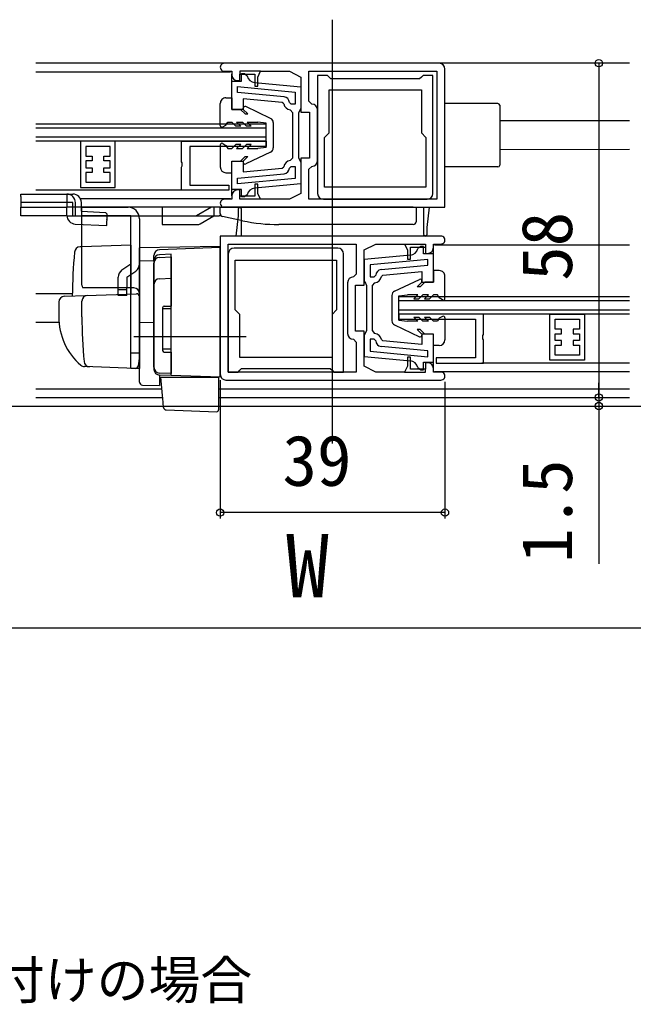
# Model space of a CAD drawing. Units: millimetres, scale not verified. Extents: x -525 to 525, y -782 to 777.
# Drawn here: x 166.9 to 273.4, y 1.7 to 172.4 of the extents above; entities that cross this region are included whole.
import ezdxf
from ezdxf.enums import TextEntityAlignment as Align

# ---------------------------------------------------------------- set-up
doc = ezdxf.new("R2010")
doc.units = ezdxf.units.MM
doc.header["$LTSCALE"] = 4
for name, color, linetype in [('0-1_USER1', 3, 'Continuous'), ('0-2_YKK_11', 7, 'Continuous'), ('0-3_YKK_12', 2, 'Continuous'), ('0-4_YKK_13', 4, 'Continuous'), ('0-6_YKK_D', 6, 'Continuous')]:
    doc.layers.add(name, color=color, linetype=linetype)
doc.styles.add('ＭＳ ゴシック', font='')
doc.styles.get('ＭＳ ゴシック').set_extended_font_data('MS Gothic')

msp = doc.modelspace()

# ---------------------------------------------------------------- linework, layer by layer
at = {"layer": '0-2_YKK_11'}
for p, q in [((239.681, 164.855), (202.381, 164.855)), ((218.581, 147.955), (218.581, 156.755)), ((219.581, 141.255), (237.581, 141.255)), ((236.981, 139.855), (237.981, 139.855)), ((205.381, 134.856), (204.381, 134.856)), ((222.081, 132.756), (204.081, 132.756)), ((223.781, 126.756), (223.781, 117.956)), ((202.681, 109.856), (239.981, 109.856))]:
    msp.add_line(p, q, dxfattribs=at)
for points in [[(202.381, 139.855), (236.981, 139.855), (236.981, 135.155), (237.281, 134.855), (237.581, 135.155), (237.581, 136.355), (237.981, 139.855), (240.681, 139.855), (240.681, 163.855)], [(202.381, 163.455), (203.681, 163.455), (203.681, 162.855)], [(212.703, 157.816), (212.436, 158.059), (205.681, 158.698), (205.681, 156.855), (203.681, 156.855), (203.681, 161.755), (205.38, 161.755), (205.38, 163.055), (205.88, 163.055), (206.367, 162.67)], [(204.681, 161.855), (205.081, 161.855), (205.081, 162.955), (207.681, 162.955), (207.681, 160.855), (208.181, 160.855), (208.181, 162.455), (208.681, 163.455), (213.681, 163.455), (215.681, 162.455), (215.681, 156.355), (217.181, 156.355), (217.181, 148.355), (215.681, 148.355), (215.681, 142.255), (213.681, 141.255), (208.681, 141.255), (208.181, 142.255), (208.181, 143.855), (207.681, 143.855), (207.681, 141.755), (205.081, 141.755), (205.081, 142.855), (204.681, 142.855)], [(208.681, 163.455), (205.081, 163.455), (205.081, 162.955)], [(217.081, 163.455), (239.281, 163.455), (239.281, 141.255), (217.081, 141.255), (217.081, 146.455), (217.581, 146.955)], [(217.581, 157.755), (217.081, 158.255), (217.081, 163.455)], [(238.581, 142.255), (238.581, 162.755), (236.881, 162.755), (236.581, 162.455), (236.281, 162.155), (220.881, 162.155), (220.581, 162.455), (220.281, 162.755), (218.581, 162.755), (218.581, 142.255)], [(204.681, 160.801), (214.681, 159.856), (214.681, 157.755), (213.98, 157.755), (213.68, 158.05)], [(212.775, 159.032), (204.681, 159.796), (204.681, 160.801)], [(207.686, 161.521), (215.681, 160.766), (215.681, 157.055), (215.481, 156.655), (215.281, 156.255), (215.281, 152.355), (215.281, 148.455), (215.481, 148.055), (215.681, 147.655), (215.681, 143.943), (207.686, 143.188)], [(213.836, 147.947), (214.281, 148.443), (214.281, 152.355), (214.281, 156.266), (213.836, 156.763)], [(206.367, 142.04), (205.88, 141.655), (205.381, 141.655), (205.381, 142.955), (203.681, 142.955), (203.681, 147.855), (205.681, 147.855), (205.681, 146.012), (212.436, 146.65), (212.703, 146.893)], [(213.68, 146.659), (213.98, 146.955), (214.681, 146.955), (214.681, 144.853)], [(214.681, 144.853), (204.681, 143.908), (204.681, 144.913), (212.775, 145.677)], [(203.681, 141.855), (203.681, 141.255), (202.381, 141.255)], [(208.681, 141.255), (205.081, 141.255), (205.081, 141.755)], [(239.981, 134.856), (205.381, 134.856), (205.381, 139.556), (205.081, 139.856), (204.781, 139.556), (204.781, 138.356), (204.381, 134.856), (201.681, 134.856), (201.681, 110.856)], [(225.281, 111.256), (203.081, 111.256), (203.081, 133.456), (225.281, 133.456), (225.281, 128.256), (224.781, 127.756)], [(237.681, 112.856), (237.281, 112.856), (237.281, 111.756), (234.681, 111.756), (234.681, 113.856), (234.181, 113.856), (234.181, 112.256), (233.681, 111.256), (228.681, 111.256), (226.681, 112.256), (226.681, 118.356), (225.181, 118.356), (225.181, 126.356), (226.681, 126.356), (226.681, 132.456), (228.681, 133.456), (233.681, 133.456), (234.181, 132.456), (234.181, 130.856), (234.681, 130.856), (234.681, 132.956), (237.281, 132.956), (237.281, 131.856), (237.681, 131.856)], [(233.681, 133.456), (237.281, 133.456), (237.281, 132.956)], [(238.681, 132.856), (238.681, 133.456), (239.981, 133.456)], [(203.081, 131.756), (203.081, 111.256), (204.781, 111.256), (205.081, 111.556), (205.381, 111.856), (220.781, 111.856), (221.081, 111.556), (221.381, 111.256), (223.081, 111.256), (223.081, 131.756)], [(234.675, 131.523), (226.681, 130.767), (226.681, 127.056), (226.881, 126.656), (227.081, 126.256), (227.081, 122.356), (227.081, 118.456), (226.881, 118.056), (226.681, 117.656), (226.681, 113.944), (234.675, 113.189)], [(229.658, 127.817), (229.925, 128.06), (236.681, 128.699), (236.681, 126.856), (238.681, 126.856), (238.681, 131.756), (236.981, 131.756), (236.981, 133.056), (236.481, 133.056), (235.994, 132.671)], [(237.681, 130.802), (227.681, 129.857), (227.681, 127.756), (228.381, 127.756), (228.681, 128.052)], [(229.587, 129.033), (237.681, 129.798), (237.681, 130.802)], [(228.525, 117.948), (228.081, 118.445), (228.081, 122.356), (228.081, 126.267), (228.525, 126.764)], [(235.994, 112.041), (236.481, 111.656), (236.981, 111.656), (236.981, 112.956), (238.681, 112.956), (238.681, 117.856), (236.681, 117.856), (236.681, 116.013), (229.925, 116.651), (229.658, 116.895)], [(224.781, 116.956), (225.281, 116.456), (225.281, 111.256)], [(228.681, 116.66), (228.381, 116.956), (227.681, 116.956), (227.681, 114.854)], [(227.681, 114.854), (237.681, 113.909), (237.681, 114.914), (229.587, 115.679)], [(233.681, 111.256), (237.281, 111.256), (237.281, 111.756)], [(239.981, 111.256), (238.681, 111.256), (238.681, 111.856)]]:
    msp.add_lwpolyline(points, dxfattribs=at)
for points in [[(237.381, 143.355), (219.781, 143.355), (219.781, 151.955), (220.581, 152.755), (220.581, 160.255), (236.581, 160.255), (236.581, 152.755), (237.381, 151.955)], [(177.457, 151.306), (177.457, 143.306), (183.457, 143.306), (183.457, 151.306)], [(178.357, 144.206), (182.557, 144.206), (182.557, 145.906), (181.457, 145.906), (181.457, 146.706), (182.557, 146.706), (182.557, 147.906), (181.457, 147.906), (181.457, 148.706), (182.557, 148.706), (182.557, 150.406), (178.357, 150.406), (178.357, 148.706), (179.457, 148.706), (179.457, 147.906), (178.357, 147.906), (178.357, 146.706), (179.457, 146.706), (179.457, 145.906), (178.357, 145.906)], [(194.981, 151.305), (209.681, 151.305), (209.681, 150.405), (196.381, 150.405), (196.381, 143.705), (203.181, 143.705), (203.181, 142.805), (194.981, 142.805), (194.981, 146.846), (195.101, 147.03), (195.101, 147.58), (194.981, 147.763)], [(194.981, 151.305), (209.681, 151.305), (209.681, 150.405), (196.381, 150.405), (196.381, 143.705), (203.181, 143.705), (203.181, 142.805), (194.981, 142.805), (194.981, 146.846), (195.101, 147.03), (195.101, 147.58), (194.981, 147.763)], [(204.281, 130.656), (221.881, 130.656), (221.881, 122.056), (221.081, 121.256), (221.081, 113.756), (205.081, 113.756), (205.081, 121.256), (204.281, 122.056)], [(247.38, 121.306), (232.68, 121.306), (232.68, 120.406), (245.98, 120.406), (245.98, 113.706), (239.18, 113.706), (239.18, 112.806), (247.38, 112.806), (247.38, 116.848), (247.26, 117.031), (247.26, 117.581), (247.38, 117.764)], [(247.38, 121.306), (232.68, 121.306), (232.68, 120.406), (245.98, 120.406), (245.98, 113.706), (239.18, 113.706), (239.18, 112.806), (247.38, 112.806), (247.38, 116.848), (247.26, 117.031), (247.26, 117.581), (247.38, 117.764)], [(264.904, 121.307), (264.904, 113.307), (258.904, 113.307), (258.904, 121.307)], [(264.004, 114.207), (259.804, 114.207), (259.804, 115.907), (260.904, 115.907), (260.904, 116.707), (259.804, 116.707), (259.804, 117.907), (260.904, 117.907), (260.904, 118.707), (259.804, 118.707), (259.804, 120.407), (264.004, 120.407), (264.004, 118.707), (262.904, 118.707), (262.904, 117.907), (264.004, 117.907), (264.004, 116.707), (262.904, 116.707), (262.904, 115.907), (264.004, 115.907)]]:
    msp.add_lwpolyline(points, close=True, dxfattribs=at)
for centre, radius, start, end in [((202.381, 164.155), 0.7, 89.99999, 270.00001), ((239.681, 163.855), 1, 0.00001, 89.99999), ((204.681, 162.855), 1, 180.00001, 269.99999), ((207.827, 163.015), 1.5, 193.30215, 264.6032), ((212.681, 158.036), 1, 0.81275, 84.60319), ((213.981, 158.055), 1.3, 190.58855, 263.62062), ((217.581, 156.755), 1, 0.00001, 89.99999), ((213.981, 146.655), 1.3, 96.37938, 169.41145), ((217.581, 147.955), 1, 270.00001, 359.99999), ((212.681, 146.673), 1, 275.39681, 359.18725), ((204.681, 141.855), 1, 90.00001, 179.99999), ((207.827, 141.694), 1.5, 95.3968, 166.69785), ((219.581, 142.255), 1, 180.00001, 269.99999), ((237.581, 142.255), 1, 270.00001, 359.99999), ((202.381, 140.555), 0.7, 89.99999, 270.00001), ((239.981, 134.156), 0.7, 269.99999, 90.00001), ((204.081, 131.756), 1, 90.00001, 179.99999), ((222.081, 131.756), 1, 0.00001, 89.99999), ((234.534, 133.016), 1.5, 275.3968, 346.69785), ((237.681, 132.856), 1, 270.00001, 359.99999), ((229.681, 128.037), 1, 95.39681, 179.18725), ((224.781, 126.756), 1, 90.00001, 179.99999), ((228.381, 128.056), 1.3, 276.37938, 349.41145), ((224.781, 117.956), 1, 180.00001, 269.99999), ((228.381, 116.656), 1.3, 10.58855, 83.62062), ((229.681, 116.674), 1, 180.81275, 264.60319), ((234.534, 111.696), 1.5, 13.30215, 84.6032), ((237.681, 111.856), 1, 0.00001, 89.99999), ((239.981, 110.556), 0.7, 269.99999, 90.00001), ((202.681, 110.856), 1, 180.00001, 269.99999)]:
    msp.add_arc(centre, radius, start, end, dxfattribs=at)
at = {"layer": '0-3_YKK_12'}
for p, q in [((221.181, 98.858), (221.181, 172.42)), ((272.681, 164.855), (169.68, 164.855)), ((169.68, 163.355), (203.481, 163.355)), ((203.681, 161.355), (203.681, 162.955)), ((209.681, 154.305), (169.68, 154.305)), ((209.681, 151.305), (209.681, 154.305)), ((272.681, 154.867), (250.181, 154.832)), ((209.681, 153.605), (169.68, 153.605)), ((209.681, 152.005), (169.68, 152.005)), ((209.681, 151.305), (169.68, 151.305)), ((272.681, 149.883), (250.181, 149.849)), ((195.305, 142.806), (169.68, 142.805)), ((203.681, 141.868), (203.682, 143.355)), ((177.407, 141.355), (203.481, 141.355)), ((238.881, 133.356), (272.681, 133.356)), ((238.68, 131.356), (238.68, 132.829)), ((176.008, 124.855), (169.68, 124.855)), ((272.681, 124.306), (232.681, 124.306)), ((272.681, 123.606), (232.681, 123.606)), ((272.681, 122.006), (232.681, 122.006)), ((272.681, 121.306), (232.681, 121.306)), ((173.717, 119.855), (169.68, 119.855)), ((238.681, 111.858), (238.681, 113.356)), ((272.681, 112.806), (247.08, 112.806)), ((238.881, 111.356), (272.681, 111.356)), ((169.68, 108.355), (191.556, 108.355)), ((201.381, 108.355), (272.681, 108.355)), ((169.68, 106.855), (191.687, 106.855)), ((201.381, 106.855), (272.681, 106.855))]:
    msp.add_line(p, q, dxfattribs=at)
at = {"layer": '0-4_YKK_13'}
for p, q in [((202.681, 158.855), (203.681, 158.855)), ((203.681, 158.855), (203.681, 156.855)), ((201.681, 154.055), (201.681, 157.855)), ((210.424, 155.272), (206.11, 157.326)), ((249.881, 157.855), (240.681, 157.855)), ((250.181, 157.555), (250.181, 147.155)), ((203.681, 156.855), (205.181, 156.855)), ((205.981, 156.055), (205.181, 156.855)), ((205.681, 156.855), (205.681, 157.055)), ((206.481, 156.055), (205.681, 156.855)), ((205.981, 156.055), (206.481, 156.055)), ((202.131, 153.795), (202.681, 154.112)), ((202.681, 154.112), (202.994, 154.655)), ((202.994, 154.655), (203.681, 154.655)), ((204.381, 153.955), (203.681, 154.655)), ((205.229, 153.955), (204.381, 153.955)), ((205.229, 153.955), (204.529, 154.655)), ((204.529, 154.655), (205.519, 154.655)), ((206.219, 153.955), (205.519, 154.655)), ((207.068, 153.955), (206.219, 153.955)), ((207.068, 153.955), (206.368, 154.655)), ((206.368, 154.655), (208.181, 154.655)), ((209.681, 154.455), (208.181, 154.655)), ((209.681, 150.255), (209.681, 154.455)), ((210.881, 154.549), (210.881, 150.16)), ((201.681, 150.655), (201.681, 146.855)), ((202.131, 150.915), (202.681, 150.597)), ((202.681, 150.597), (202.994, 150.055)), ((204.381, 150.755), (203.681, 150.055)), ((205.229, 150.755), (204.381, 150.755)), ((205.229, 150.755), (204.529, 150.055)), ((206.219, 150.755), (205.519, 150.055)), ((207.068, 150.755), (206.219, 150.755)), ((207.068, 150.755), (206.368, 150.055)), ((202.994, 150.055), (203.681, 150.055)), ((204.529, 150.055), (205.519, 150.055)), ((205.981, 148.655), (205.181, 147.855)), ((206.481, 148.655), (205.681, 147.855)), ((205.981, 148.655), (206.481, 148.655)), ((210.424, 149.438), (206.11, 147.384)), ((206.368, 150.055), (208.181, 150.055)), ((209.681, 150.255), (208.181, 150.055)), ((203.681, 145.855), (203.681, 147.855)), ((203.681, 147.855), (205.181, 147.855)), ((205.681, 147.855), (205.681, 147.655)), ((249.881, 146.855), (240.681, 146.855)), ((202.681, 145.855), (203.681, 145.855)), ((167.081, 141.715), (167.081, 142.155)), ((175.081, 142.155), (176.08, 142.155)), ((167.081, 141.715), (167.081, 139.855)), ((175.081, 140.655), (167.081, 140.655)), ((175.081, 141.715), (175.081, 139.855)), ((176.08, 140.655), (175.081, 140.655)), ((176.08, 138.355), (176.08, 140.655)), ((176.547, 139.855), (176.547, 140.655)), ((177.58, 139.855), (177.58, 140.655)), ((201.682, 139.855), (175.081, 139.855)), ((175.081, 138.444), (175.081, 139.855)), ((175.081, 138.355), (201.526, 138.355)), ((176.547, 138.445), (176.547, 139.855)), ((177.581, 139.155), (177.581, 139.855)), ((177.581, 139.155), (181.781, 138.964)), ((177.681, 126.355), (177.681, 139.855)), ((177.681, 139.855), (185.681, 139.855)), ((186.181, 138.355), (177.681, 138.355)), ((181.781, 138.964), (182.071, 138.655)), ((182.012, 136.715), (182.062, 138.355)), ((182.062, 138.355), (182.071, 138.655)), ((186.181, 125.855), (186.181, 138.355)), ((191.581, 139.855), (191.581, 138.355)), ((191.581, 138.355), (191.581, 136.855)), ((200.179, 139.855), (197.579, 138.355)), ((198.212, 136.988), (200.581, 138.355)), ((200.581, 139.855), (200.581, 138.355)), ((201.526, 138.355), (201.631, 138.505)), ((201.836, 138.355), (201.526, 138.355)), ((201.631, 138.505), (201.731, 138.505)), ((201.731, 138.505), (201.836, 138.355)), ((201.836, 138.355), (201.887, 138.355)), ((235.182, 139.855), (202.182, 139.855)), ((235.182, 139.855), (235.682, 139.855)), ((235.682, 139.855), (235.682, 137.355)), ((176.534, 136.945), (182.012, 136.715)), ((187.681, 137.855), (187.681, 130.028)), ((191.581, 136.855), (197.713, 136.855)), ((205.574, 137.521), (202.077, 138.27)), ((235.182, 136.855), (211.86, 136.855)), ((186.181, 133.302), (177.681, 133.005)), ((186.181, 133.302), (186.181, 125.855)), ((177.681, 133.005), (177.354, 132.994)), ((201.681, 133.055), (187.681, 132.81)), ((187.681, 132.354), (187.681, 132.366)), ((187.681, 132.154), (187.681, 132.354)), ((190.181, 130.622), (190.181, 131.487)), ((201.681, 132.855), (191.146, 132.487)), ((193.181, 131.688), (191.146, 131.624)), ((193.181, 128.032), (193.181, 131.688)), ((201.681, 110.355), (201.681, 133.055)), ((184.636, 128.974), (186.181, 130.028)), ((187.681, 130.582), (190.181, 130.616)), ((187.681, 130.028), (187.681, 111.855)), ((190.18, 112.081), (190.18, 130.159)), ((190.181, 130.622), (190.181, 111.722)), ((191.145, 131.158), (193.18, 131.229)), ((193.18, 131.229), (193.18, 122.711)), ((185.481, 127.735), (187.026, 128.788)), ((239.681, 128.856), (238.681, 128.856)), ((238.681, 128.856), (238.681, 126.856)), ((185.481, 127.735), (185.481, 125.855)), ((191.145, 127.458), (193.18, 127.529)), ((193.181, 127.067), (193.181, 128.032)), ((231.937, 125.273), (236.252, 127.327)), ((235.881, 126.056), (236.681, 126.856)), ((236.381, 126.056), (237.181, 126.856)), ((236.681, 126.856), (236.681, 127.056)), ((238.681, 126.856), (237.181, 126.856)), ((240.681, 124.056), (240.681, 127.856)), ((186.681, 125.855), (177.815, 125.855)), ((178.433, 124.532), (187.163, 124.837)), ((183.981, 125.604), (185.481, 125.604)), ((185.481, 124.528), (185.481, 125.855)), ((186.181, 125.855), (186.181, 124.802)), ((232.681, 124.456), (234.181, 124.656)), ((235.994, 124.656), (234.181, 124.656)), ((235.294, 123.956), (235.994, 124.656)), ((236.381, 126.056), (235.881, 126.056)), ((236.142, 123.956), (236.842, 124.656)), ((237.832, 124.656), (236.842, 124.656)), ((237.132, 123.956), (237.832, 124.656)), ((237.981, 123.956), (238.681, 124.656)), ((239.367, 124.656), (238.681, 124.656)), ((239.681, 124.114), (239.367, 124.656)), ((173.681, 123.4), (173.681, 120.855)), ((174.646, 124.399), (178.433, 124.532)), ((177.681, 120.855), (177.681, 123.557)), ((187.681, 124.337), (187.681, 113.855)), ((231.481, 124.551), (231.481, 120.161)), ((232.681, 120.256), (232.681, 124.456)), ((235.294, 123.956), (236.142, 123.956)), ((237.132, 123.956), (237.981, 123.956)), ((240.231, 123.796), (239.681, 124.114)), ((191.68, 122.411), (191.68, 115.011)), ((193.18, 122.211), (191.68, 122.211)), ((191.98, 122.711), (193.18, 122.711)), ((187.681, 120.555), (187.681, 121.155)), ((187.681, 119.555), (187.681, 120.155)), ((190.181, 119.855), (187.681, 119.811)), ((232.681, 120.256), (234.181, 120.056)), ((235.994, 120.056), (234.181, 120.056)), ((235.294, 120.756), (236.142, 120.756)), ((235.294, 120.756), (235.994, 120.056)), ((236.142, 120.756), (236.842, 120.056)), ((237.832, 120.056), (236.842, 120.056)), ((237.132, 120.756), (237.832, 120.056)), ((237.132, 120.756), (237.981, 120.756)), ((237.981, 120.756), (238.681, 120.056)), ((239.367, 120.056), (238.681, 120.056)), ((239.681, 120.598), (239.367, 120.056)), ((240.231, 120.916), (239.681, 120.598)), ((240.681, 120.656), (240.681, 116.856)), ((231.937, 119.439), (236.252, 117.385)), ((236.381, 118.656), (235.881, 118.656)), ((235.881, 118.656), (236.681, 117.856)), ((236.381, 118.656), (237.181, 117.856)), ((236.681, 117.856), (236.681, 117.656)), ((238.681, 117.856), (237.181, 117.856)), ((238.681, 115.856), (238.681, 117.856)), ((206.181, 117.355), (186.681, 117.355)), ((187.681, 116.555), (187.681, 117.155)), ((187.681, 115.555), (187.681, 116.155)), ((187.681, 115.555), (187.681, 116.155)), ((187.681, 115.555), (187.681, 116.155)), ((187.681, 114.555), (186.181, 114.555)), ((187.681, 115.555), (187.681, 113.855)), ((187.681, 115.555), (187.681, 113.855)), ((193.18, 115.211), (191.68, 115.211)), ((191.98, 114.711), (193.18, 114.711)), ((193.18, 114.711), (193.18, 111.011)), ((239.681, 115.856), (238.681, 115.856)), ((187.642, 113.6), (187.448, 112.306)), ((187.681, 113.855), (187.642, 113.6)), ((178.94, 112.16), (178.091, 112.189)), ((186.936, 111.881), (178.107, 112.189)), ((193.18, 111.011), (191.145, 111.082)), ((193.181, 110.651), (191.146, 110.723)), ((191.146, 110.723), (191.146, 108.938)), ((188.172, 108.99), (191.146, 108.938)), ((191.696, 106.744), (191.656, 107.201)), ((191.838, 105.127), (191.696, 106.744)), ((201.381, 106.376), (201.381, 104.665)), ((192.319, 104.671), (201.07, 104.365))]:
    msp.add_line(p, q, dxfattribs=at)
for points in [[(167.081, 142.155), (175.081, 142.155), (175.081, 141.715)], [(175.081, 138.355), (167.081, 138.355), (167.081, 139.855), (175.081, 139.855)], [(201.682, 138.759), (201.682, 139.855), (202.182, 139.855)], [(187.681, 119.811), (187.681, 130.582), (187.681, 132.81)], [(185.481, 124.528), (183.981, 124.528), (183.981, 125.855), (183.981, 127.735)], [(201.681, 110.355), (193.181, 110.651), (193.181, 111.651), (193.181, 127.067)], [(187.681, 111.855), (186.181, 111.855), (186.181, 125.855)], [(187.681, 109.49), (187.681, 116.501), (187.681, 119.355), (187.681, 119.811)], [(191.656, 107.201), (191.381, 110.355), (191.411, 110.355)], [(191.411, 110.355), (201.381, 110.355), (201.381, 107.012), (201.381, 106.376)]]:
    msp.add_lwpolyline(points, dxfattribs=at)
for centre, radius, start, end in [((202.681, 157.855), 1, 90, 180.00087), ((205.981, 157.055), 0.3, 64.54543, 180), ((249.881, 157.555), 0.3, 0, 90), ((201.981, 154.055), 0.3, 180, 300.00076), ((210.081, 154.549), 0.8, 0.00109, 64.54685), ((201.981, 150.655), 0.3, 59.99924, 180), ((210.081, 150.16), 0.8, 295.45315, 0), ((202.681, 146.855), 1, 180, 270), ((205.981, 147.655), 0.3, 180, 295.45457), ((249.881, 147.155), 0.3, 270, 0), ((175.064, 140.671), 1.483, 359.35664, 89.34185), ((176.08, 140.655), 1.5, 0, 90), ((176.581, 138.444), 1.5, 180, 268.23761), ((185.681, 137.855), 2, 0, 90), ((202.182, 138.759), 0.5, 180, 257.90524), ((197.713, 137.855), 1, 270, 299.98), ((211.86, 166.855), 30, 257.90524, 270), ((235.182, 137.355), 0.5, 270, 0), ((290.981, 122.355), 115, 175.1492, 178.95761), ((177.389, 131.995), 1, 92, 175.1492), ((191.18, 130.625), 1, 91.97531, 180.18561), ((191.181, 131.487), 1, 92, 180), ((186.181, 130.028), 1.5, 304.28688, 0), ((191.18, 130.159), 1, 92, 180), ((185.481, 127.735), 1.5, 124.28688, 180), ((239.681, 127.856), 1, 359.99913, 90), ((178.681, 126.355), 1, 180, 210), ((191.18, 126.458), 1, 92, 180), ((236.381, 127.056), 0.3, 0, 115.45457), ((186.681, 124.855), 1, 0, 90), ((187.181, 124.337), 0.5, 0, 92), ((232.281, 124.551), 0.8, 115.45315, 179.99891), ((174.681, 123.4), 1, 92, 180), ((178.681, 123.557), 1, 92, 180), ((240.381, 124.056), 0.3, 239.99924, 0), ((191.98, 122.411), 0.3, 90, 180), ((184.68, 120.755), 11, 179.4814, 229.17186), ((258.681, 120.867), 81, 180.00856, 185.53061), ((232.281, 120.161), 0.8, 180, 244.54685), ((240.381, 120.656), 0.3, 0, 120.00076), ((236.381, 117.656), 0.3, 244.54543, 0), ((239.681, 116.856), 1, 270, 0), ((191.98, 115.011), 0.3, 180, 270), ((179.053, 113.157), 1, 185.53061, 268), ((178.142, 113.188), 1, 229.17186, 268), ((186.954, 112.38), 0.5, 268, 351.46923), ((191.18, 112.081), 1, 180, 268), ((191.181, 111.722), 1, 180, 268), ((188.181, 109.49), 0.5, 180, 196.57035), ((188.181, 109.49), 0.5, 180, 269), ((192.336, 105.171), 0.5, 185, 268.02699), ((201.081, 104.665), 0.3, 268, 0)]:
    msp.add_arc(centre, radius, start, end, dxfattribs=at)
msp.add_ellipse((178.081, 139.155), major_axis=(0, 9.5), ratio=0.421053, start_param=4.5538307, end_param=4.6280786, dxfattribs=at)
at = {"layer": '0-6_YKK_D'}
for p, q in [((267.38, 164.855), (267.38, 106.855)), ((201.681, 109.854), (201.681, 85.855)), ((240.681, 109.556), (240.681, 85.855)), ((267.38, 106.855), (267.38, 109.405)), ((267.38, 106.855), (267.38, 105.355)), ((85.681, 105.355), (268.38, 105.355)), ((267.38, 105.355), (267.38, 77.982)), ((268.38, 105.355), (288.38, 105.355)), ((240.681, 86.855), (201.681, 86.855)), ((81.681, 66.855), (360.681, 66.855))]:
    msp.add_line(p, q, dxfattribs=at)
for centre in [(267.38, 164.855), (267.38, 106.855), (267.38, 106.855), (267.38, 105.355), (201.681, 86.855), (240.681, 86.855)]:
    msp.add_circle(centre, 0.637, dxfattribs=at)

# ---------------------------------------------------------------- texts
at = {"layer": '0-1_USER1', "style": 'ＭＳ ゴシック'}
msp.add_text('・引違い窓 内障子のみ取付けの場合', height=6.598, dxfattribs=at).set_placement((58.74, 0.448), align=Align.BOTTOM_LEFT)
at = {"layer": '0-6_YKK_D', "style": 'ＭＳ ゴシック'}
for s, p in [('58', (265.38, 127.093)), ('1.5', (265.38, 78.141))]:
    msp.add_text(s, height=8.798, rotation=90, dxfattribs=at).set_placement(p, align=Align.BOTTOM_LEFT)
for s, height, p in [('39', 8.798, (212.487, 88.855)), ('W', 11, (213.084, 68.855))]:
    msp.add_text(s, height=height, dxfattribs=at).set_placement(p, align=Align.BOTTOM_LEFT)

doc.saveas('drawing.dxf')
